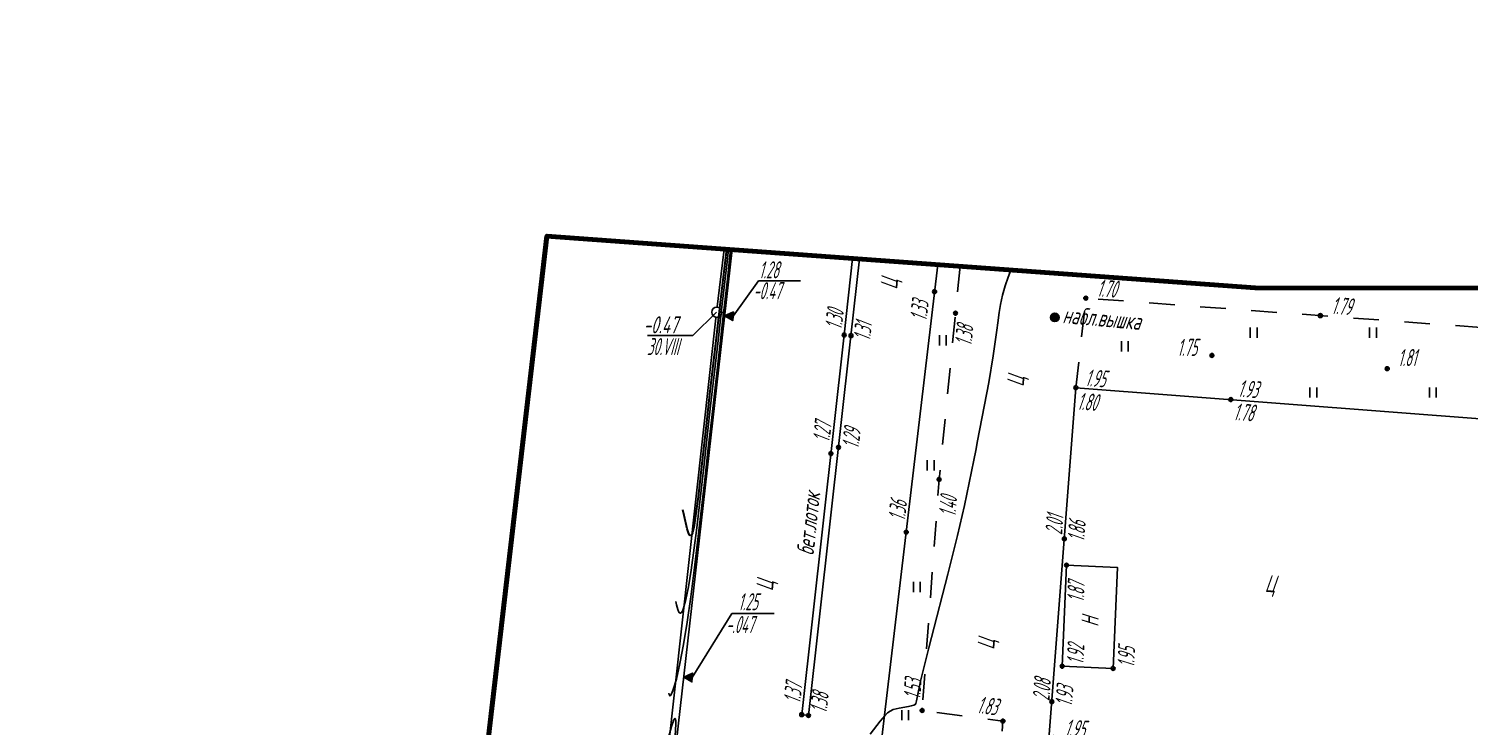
# Model space of a CAD drawing. Extents: x 1233805 to 1234355, y 654698 to 655114.
# Drawn here: x 1233805.4 to 1233889.7, y 655050.8 to 655091.7 of the extents above; entities that cross this region are included whole.
import ezdxf

# ---------------------------------------------------------------- set-up
doc = ezdxf.new("R2010")
doc.units = 0
doc.linetypes.add('ИИDash_15_15', pattern=[3, 1.5, -1.5])
for name, color, linetype, lineweight in [('ИИ_ГИДРОГРАФИЯ', 3, 'Continuous', 25), ('ИИ_ГОРИЗОНТАЛИ_ОСН', 32, 'Continuous', 25), ('ИИ_ГОРИЗОНТАЛИ_УТОЛЩ', 32, 'Continuous', 30), ('ИИ_ДОРОГИ_АД', 7, 'Continuous', 25), ('ИИ_ОГРАДЫ', 7, 'Continuous', 25), ('ИИ_ОТМЕТКИ', 7, 'Continuous', 25), ('ИИ_СООРУЖЕНИЕ', 7, 'Continuous', 25), ('ИИ_СТРОЕНИЕ', 7, 'Continuous', 25), ('ИИ_УГОДЬЯ', 7, 'Continuous', 25)]:
    doc.layers.add(name, color=color, linetype=linetype, lineweight=lineweight)
doc.layers.add('Оформление точек', color=7, linetype='Continuous')
doc.styles.add('VNIPISIMPLEXCUR', font='simplex.shx', dxfattribs={"width": 0.8, "oblique": 15})
doc.styles.add('ГОСТ 2.304 КУРСИВ', font='cs_gost2304.shx', dxfattribs={"oblique": 15})
doc.linetypes.add('ИИ052801П', pattern='A,2,[39,3dservice.shx,S=0.8,R=0,X=0,Y=0],2', length=4)
doc.linetypes.add('ИИ054763', pattern='A,2.5,[23,3dservice.shx,S=0.85,R=45,X=0,Y=0],5,[23,3dservice.shx,S=0.85,R=225,X=0,Y=0],2.5', length=10)

# ---------------------------------------------------------------- blocks, each defined once
blk = doc.blocks.new('ИИ05401')
at = {"color": 0, "linetype": 'Continuous', "lineweight": 25}
for points in [[(-0.4, 1.2), (-0.4, 0)], [(0.4, 1.2), (0.4, 0)]]:
    blk.add_lwpolyline(points, dxfattribs=at)
blk = doc.blocks.new('ИИ0510711')
at = {"linetype": 'Continuous', "lineweight": 25}
h = blk.add_hatch(color=0, dxfattribs=at)
edge = h.paths.add_edge_path()
edge.add_arc((0, 0), 0.5, 0, 360)
at = {"color": 0, "linetype": 'Continuous', "lineweight": 25}
blk.add_circle((0, 0), 0.5, dxfattribs=at)
blk = doc.blocks.new('PICKET')
at = {"color": 0, "linetype": 'Continuous', "lineweight": 25}
for p, q in [((-0.23, 0), (0.23, 0)), ((0, 0.23), (0, -0.23))]:
    blk.add_line(p, q, dxfattribs=at)
blk.add_circle((0, 0), 0.23, dxfattribs=at)
at = {"color": 0, "linetype": 'Continuous', "style": 'VNIPISIMPLEXCUR', "oblique": 15, "width": 0.8}
blk.add_attdef('OTMETKA', (1.25, 0.3), '', height=2, dxfattribs=at)
at = {"color": 8, "linetype": 'Continuous', "style": 'VNIPISIMPLEXCUR', "oblique": 15, "width": 0.8, "flags": 1}
blk.add_attdef('NOMER', (1.25, -2.7), '', height=2, dxfattribs=at)
blk = doc.blocks.new('ИИ05280')
at = {"linetype": 'Continuous'}
blk.add_hatch(color=0, dxfattribs=at).paths.add_polyline_path([(0.5, 1), (-0.53, 1), (0, 0)])
at = {"color": 0, "linetype": 'Continuous'}
blk.add_lwpolyline([(0, 0), (-0.53, 1), (0.5, 1), (0, 0)], dxfattribs=at)
at = {"color": 0, "linetype": 'Continuous', "style": 'VNIPISIMPLEXCUR', "oblique": 15, "width": 0.8}
for tag, p in [('TOP', (1.71, 4.43)), ('FOUNDATION', (1.71, 1))]:
    blk.add_attdef(tag, p, '', height=2, dxfattribs=at)
blk = doc.blocks.new('*U204')
at = {"color": 0, "linetype": 'ByBlock', "lineweight": -2}
for points in [[(0, 0), (4.64, 7.49)], [(4.64, 7.49), (9.59, 7.49)]]:
    blk.add_lwpolyline(points, dxfattribs=at)
blk = doc.blocks.new('*U210')
at = {"color": 0, "linetype": 'ByBlock', "lineweight": -2}
for points in [[(0, 0), (2.96, 4.17)], [(2.96, 4.17), (7.9, 4.17)]]:
    blk.add_lwpolyline(points, dxfattribs=at)
blk = doc.blocks.new('ИИ052131')
at = {"color": 7, "linetype": 'Continuous', "style": 'VNIPISIMPLEXCUR', "oblique": 15, "width": 0.8}
for tag, p in [('HEIGHT', (1.3, 0.7)), ('DATE', (1.3, -2.7))]:
    blk.add_attdef(tag, p, '', height=2, dxfattribs=at)
at = {"color": 0, "linetype": 'Continuous', "lineweight": 25}
blk.add_wipeout([(-0.53, -0.28), (-0.47, -0.38), (-0.38, -0.47), (-0.28, -0.53), (-0.18, -0.58), (-0.06, -0.6), (0.06, -0.6), (0.18, -0.58), (0.28, -0.53), (0.38, -0.47), (0.47, -0.38), (0.53, -0.28), (0.58, -0.18), (0.6, -0.06), (0.6, 0.06), (0.58, 0.18), (0.53, 0.28), (0.47, 0.38), (0.38, 0.47), (0.28, 0.53), (0.18, 0.58), (0.06, 0.6), (-0.06, 0.6), (-0.18, 0.58), (-0.28, 0.53), (-0.38, 0.47), (-0.47, 0.38), (-0.53, 0.28), (-0.58, 0.18), (-0.6, 0.06), (-0.6, -0.06), (-0.58, -0.18)], dxfattribs=at)
blk.add_circle((0, 0), 0.6, dxfattribs=at)
blk = doc.blocks.new('*U160')
at = {"color": 0, "linetype": 'ByBlock', "lineweight": -2}
for points in [[(0, 0), (-2.78, -2.72)], [(-2.78, -2.72), (-8.08, -2.72)]]:
    blk.add_lwpolyline(points, dxfattribs=at)

msp = doc.modelspace()

# ---------------------------------------------------------------- linework, layer by layer
at = {"layer": 'ИИ_ГИДРОГРАФИЯ', "flags": 128}
msp.add_lwpolyline([(1233846.093, 655078.81), (1233845.639, 655075.103), (1233842.815, 655049.476), (1233839.794, 655021.082), (1233836.394, 654988.745), (1233831.611, 654936.046), (1233829.355, 654910.122), (1233829.581, 654909.839), (1233827.325, 654883.69), (1233825.622, 654863.717), (1233820.428, 654801.539)], dxfattribs=at)
at = {"layer": 'ИИ_ГОРИЗОНТАЛИ_ОСН', "flags": 128}
for points, elevation in [([(1233862.893, 655077.578), (1233862.73, 655077.164), (1233862.559, 655076.648), (1233862.411, 655076.114), (1233862.288, 655075.561), (1233862.205, 655075.084), (1233862.127, 655074.481), (1233862.073, 655074.047), (1233861.862, 655072.54), (1233861.607, 655070.993), (1233860.945, 655067.562), (1233860.833, 655067.001), (1233860.72, 655066.434), (1233860.167, 655063.77), (1233859.756, 655062.017), (1233859.194, 655059.755), (1233858.237, 655056.034), (1233858.082, 655055.432), (1233857.597, 655053.477), (1233857.423, 655052.621), (1233857.366, 655052.335), (1233857.329, 655052.185), (1233857.285, 655052.112), (1233857.207, 655052.07), (1233857.051, 655052.035), (1233856.897, 655052.009), (1233856.352, 655051.909), (1233856, 655051.817), (1233855.814, 655051.736), (1233855.661, 655051.625), (1233855.5, 655051.456), (1233855.237, 655051.131), (1233854.647, 655050.385)], 1.5), ([(1233842.641, 655049.448), (1233842.798, 655050.054), (1233843.01, 655050.825), (1233843.151, 655051.22), (1233843.201, 655051.289), (1233843.22, 655051.291), (1233843.235, 655051.271), (1233843.254, 655051.165), (1233843.258, 655050.971), (1233843.22, 655050.282), (1233843.121, 655049.161), (1233842.722, 655045.463), (1233842.7, 655045.269), (1233842.362, 655042.212), (1233842.288, 655041.529), (1233842.053, 655039.387), (1233841.723, 655036.363), (1233841.427, 655033.617), (1233841.396, 655033.331), (1233841.385, 655033.225), (1233841.383, 655033.21)], 1)]:
    msp.add_lwpolyline(points, dxfattribs=dict(at, elevation=elevation))
at = {"layer": 'ИИ_ДОРОГИ_АД', "linetype": 'ИИDash_15_15', "flags": 128}
for points in [[(1233859.919, 655077.796), (1233858.687, 655065.306), (1233857.692, 655051.768), (1233862.424, 655051.145), (1233862.253, 655049.061)], [(1233866.704, 655070.682), (1233867.283, 655075.929), (1233921.885, 655071.867)]]:
    msp.add_lwpolyline(points, dxfattribs=at)
at = {"layer": 'ИИ_ДОРОГИ_АД', "flags": 128}
for points in [[(1233927.919, 655041.2), (1233864.813, 655046.044), (1233866.704, 655070.682)], [(1233866.704, 655070.682), (1233921.468, 655066.479)]]:
    msp.add_lwpolyline(points, dxfattribs=at)
at = {"layer": 'ИИ_ОГРАДЫ', "linetype": 'ИИ054763', "flags": 128}
msp.add_lwpolyline([(1233858.609, 655077.892), (1233855.068, 655047.854)], dxfattribs=at)
at = {"layer": 'ИИ_СООРУЖЕНИЕ', "linetype": 'ИИ052801П', "flags": 128}
msp.add_lwpolyline([(1233846.556, 655078.776), (1233842.506, 655042.912), (1233838.125, 655000.819), (1233834.411, 654963.987), (1233831.275, 654927.586), (1233829.761, 654910.11), (1233830.017, 654910.081), (1233827.284, 654878.729), (1233826.196, 654865.498), (1233825.093, 654852.395), (1233822.819, 654826.019), (1233820.864, 654801.929), (1233826.768, 654801.447), (1233826.05, 654791.403), (1233824.135, 654769.593), (1233823.321, 654762.127), (1233822.563, 654755.731), (1233822.123, 654750.751), (1233821.968, 654748.523), (1233820.887, 654737.028), (1233819.833, 654727.714), (1233821.541, 654727.283), (1233823.573, 654725.967), (1233824.943, 654725.848), (1233825.467, 654725.836), (1233826.646, 654726.562), (1233826.67, 654727.622), (1233827.361, 654727.896), (1233827.599, 654729.871), (1233826.706, 654729.955), (1233831.352, 654778.864), (1233833.115, 654798.141), (1233845.107, 654797.027), (1233845.366, 654797.779)], dxfattribs=at)
at = {"layer": 'ИИ_СООРУЖЕНИЕ'}
msp.add_lwpolyline([(1233854.019, 655078.229), (1233853.524, 655073.729), (1233851.032, 655051.479), (1233850.635, 655051.523), (1233853.126, 655073.773), (1233853.62, 655078.258)], dxfattribs=at)
at = {"layer": 'ИИ_СТРОЕНИЕ'}
msp.add_lwpolyline([(1233866.152, 655060.278), (1233865.9, 655054.36), (1233868.88, 655054.233), (1233869.132, 655060.151)], close=True, dxfattribs=at)
at = {"layer": 'Оформление точек', "color": 41, "lineweight": 80}
msp.add_lwpolyline([(1234059.482, 655089.903), (1234043.421, 655091.714), (1234034.666, 655090.386), (1234028.236, 655086.883), (1234010.907, 655086.521), (1233982.671, 655082.292), (1233956.24, 655083.199), (1233946.655, 655081.453), (1233930.199, 655076.458), (1233877.216, 655076.528), (1233835.712, 655079.571), (1233829.431, 655025.749), (1233818.221, 654852.927), (1233807.506, 654725.363), (1233805.351, 654698.229), (1234024.617, 654701.92), (1234177.241, 654711.682)], dxfattribs=at)

# ---------------------------------------------------------------- block references
at = {"layer": 'ИИ_ОТМЕТКИ'}
ref = msp.add_blockref('PICKET', (1233867.283, 655075.929, 1.703), dxfattribs=dict(at, xscale=0.5, yscale=0.5, zscale=0.5))
ref.add_attrib('OTMETKA', '1.70', (1233867.917, 655076.032, 1.703), dxfattribs={"layer": '0', "color": 0, "linetype": 'Continuous', "height": 1, "rotation": 355.74605, "style": 'ГОСТ 2.304 КУРСИВ', "oblique": 15, "width": 0.65})
ref = msp.add_blockref('PICKET', (1233858.422, 655076.309, 1.332), dxfattribs=dict(at, xscale=0.5, yscale=0.5, zscale=0.5))
ref.add_attrib('OTMETKA', '1.33', (1233857.955, 655074.57, 1.332), dxfattribs={"layer": '0', "color": 0, "linetype": 'Continuous', "height": 1, "rotation": 83.27614, "style": 'ГОСТ 2.304 КУРСИВ', "oblique": 15, "width": 0.65})
ref = msp.add_blockref('PICKET', (1233853.126, 655073.773, 1.304), dxfattribs=dict(at, xscale=0.5, yscale=0.5, zscale=0.5))
ref.add_attrib('OTMETKA', '1.30', (1233852.986, 655074.062, 1.304), dxfattribs={"layer": '0', "color": 0, "linetype": 'Continuous', "height": 1, "rotation": 83.61035, "style": 'ГОСТ 2.304 КУРСИВ', "oblique": 15, "width": 0.65})
ref = msp.add_blockref('PICKET', (1233881.026, 655074.906, 1.785), dxfattribs=dict(at, xscale=0.5, yscale=0.5, zscale=0.5))
ref.add_attrib('OTMETKA', '1.79', (1233881.66, 655075.01, 1.785), dxfattribs={"layer": '0', "color": 0, "linetype": 'Continuous', "height": 1, "rotation": 355.74605, "style": 'ГОСТ 2.304 КУРСИВ', "oblique": 15, "width": 0.65})
ref = msp.add_blockref('PICKET', (1233853.524, 655073.729, 1.307), dxfattribs=dict(at, xscale=0.5, yscale=0.5, zscale=0.5))
ref.add_attrib('OTMETKA', '1.31', (1233854.647, 655073.406, 1.307), dxfattribs={"layer": '0', "color": 0, "linetype": 'Continuous', "height": 1, "rotation": 83.61035, "style": 'ГОСТ 2.304 КУРСИВ', "oblique": 15, "width": 0.65})
ref = msp.add_blockref('PICKET', (1233859.648, 655075.046, 1.379), dxfattribs=dict(at, xscale=0.5, yscale=0.5, zscale=0.5))
ref.add_attrib('OTMETKA', '1.38', (1233860.592, 655073.115, 1.379), dxfattribs={"layer": '0', "color": 0, "linetype": 'Continuous', "height": 1, "rotation": 84.36839, "style": 'ГОСТ 2.304 КУРСИВ', "oblique": 15, "width": 0.65})
ref = msp.add_blockref('PICKET', (1233874.672, 655072.572, 1.748), dxfattribs=dict(at, xscale=0.5, yscale=0.5, zscale=0.5))
ref.add_attrib('OTMETKA', '1.75', (1233872.642, 655072.546, 1.748), dxfattribs={"layer": '0', "color": 0, "linetype": 'Continuous', "height": 1, "style": 'ГОСТ 2.304 КУРСИВ', "oblique": 15, "width": 0.65})
ref = msp.add_blockref('PICKET', (1233884.947, 655071.798, 1.814), dxfattribs=dict(at, xscale=0.5, yscale=0.5, zscale=0.5))
ref.add_attrib('OTMETKA', '1.81', (1233885.572, 655071.948, 1.814), dxfattribs={"layer": '0', "color": 0, "linetype": 'Continuous', "height": 1, "style": 'ГОСТ 2.304 КУРСИВ', "oblique": 15, "width": 0.65})
ref = msp.add_blockref('PICKET', (1233866.704, 655070.682, 1.795), dxfattribs=dict(at, xscale=0.5, yscale=0.5, zscale=0.5))
ref.add_attrib('OTMETKA', '1.80', (1233866.76, 655069.402, 1.795), dxfattribs={"layer": '0', "color": 0, "linetype": 'Continuous', "height": 1, "rotation": 355.61076, "style": 'ГОСТ 2.304 КУРСИВ', "oblique": 15, "width": 0.65})
ref = msp.add_blockref('PICKET', (1233875.777, 655069.986, 1.781), dxfattribs=dict(at, xscale=0.5, yscale=0.5, zscale=0.5))
ref.add_attrib('OTMETKA', '1.78', (1233875.914, 655068.787, 1.781), dxfattribs={"layer": '0', "color": 0, "linetype": 'Continuous', "height": 1, "rotation": 355.61076, "style": 'ГОСТ 2.304 КУРСИВ', "oblique": 15, "width": 0.65})
ref = msp.add_blockref('PICKET', (1233852.348, 655066.824, 1.272), dxfattribs=dict(at, xscale=0.5, yscale=0.5, zscale=0.5))
ref.add_attrib('OTMETKA', '1.27', (1233852.269, 655067.462, 1.272), dxfattribs={"layer": '0', "color": 0, "linetype": 'Continuous', "height": 1, "rotation": 83.61035, "style": 'ГОСТ 2.304 КУРСИВ', "oblique": 15, "width": 0.65})
ref = msp.add_blockref('PICKET', (1233852.792, 655067.19, 1.287), dxfattribs=dict(at, xscale=0.5, yscale=0.5, zscale=0.5))
ref.add_attrib('OTMETKA', '1.29', (1233853.978, 655067.089, 1.287), dxfattribs={"layer": '0', "color": 0, "linetype": 'Continuous', "height": 1, "rotation": 83.61035, "style": 'ГОСТ 2.304 КУРСИВ', "oblique": 15, "width": 0.65})
ref = msp.add_blockref('PICKET', (1233858.687, 655065.306, 1.398), dxfattribs=dict(at, xscale=0.5, yscale=0.5, zscale=0.5))
ref.add_attrib('OTMETKA', '1.40', (1233859.663, 655063.111, 1.398), dxfattribs={"layer": '0', "color": 0, "linetype": 'Continuous', "height": 1, "rotation": 85.79325, "style": 'ГОСТ 2.304 КУРСИВ', "oblique": 15, "width": 0.65})
ref = msp.add_blockref('PICKET', (1233856.761, 655062.216, 1.356), dxfattribs=dict(at, xscale=0.5, yscale=0.5, zscale=0.5))
ref.add_attrib('OTMETKA', '1.36', (1233856.685, 655062.855, 1.356), dxfattribs={"layer": '0', "color": 0, "linetype": 'Continuous', "height": 1, "rotation": 83.27614, "style": 'ГОСТ 2.304 КУРСИВ', "oblique": 15, "width": 0.65})
ref = msp.add_blockref('PICKET', (1233866.025, 655061.831, 1.86), dxfattribs=dict(at, xscale=0.5, yscale=0.5, zscale=0.5))
ref.add_attrib('OTMETKA', '1.86', (1233867.199, 655061.65, 1.86), dxfattribs={"layer": '0', "color": 0, "linetype": 'Continuous', "height": 1, "rotation": 85.61076, "style": 'ГОСТ 2.304 КУРСИВ', "oblique": 15, "width": 0.65})
ref = msp.add_blockref('PICKET', (1233866.152, 655060.278, 1.874), dxfattribs=dict(at, xscale=0.5, yscale=0.5, zscale=0.5))
ref.add_attrib('OTMETKA', '1.87', (1233867.177, 655058.105, 1.874), dxfattribs={"layer": '0', "color": 0, "linetype": 'Continuous', "height": 1, "rotation": 87.55913, "style": 'ГОСТ 2.304 КУРСИВ', "oblique": 15, "width": 0.65})
ref = msp.add_blockref('PICKET', (1233865.9, 655054.36, 1.92), dxfattribs=dict(at, xscale=0.5, yscale=0.5, zscale=0.5))
ref.add_attrib('OTMETKA', '1.92', (1233867.156, 655054.451, 1.92), dxfattribs={"layer": '0', "color": 0, "linetype": 'Continuous', "height": 1, "rotation": 87.55913, "style": 'ГОСТ 2.304 КУРСИВ', "oblique": 15, "width": 0.65})
ref = msp.add_blockref('PICKET', (1233868.88, 655054.233, 1.947), dxfattribs=dict(at, xscale=0.5, yscale=0.5, zscale=0.5))
ref.add_attrib('OTMETKA', '1.95', (1233870.127, 655054.282, 1.947), dxfattribs={"layer": '0', "color": 0, "linetype": 'Continuous', "height": 1, "rotation": 87.55913, "style": 'ГОСТ 2.304 КУРСИВ', "oblique": 15, "width": 0.65})
ref = msp.add_blockref('PICKET', (1233850.635, 655051.523, 1.368), dxfattribs=dict(at, xscale=0.5, yscale=0.5, zscale=0.5))
ref.add_attrib('OTMETKA', '1.37', (1233850.555, 655052.161, 1.368), dxfattribs={"layer": '0', "color": 0, "linetype": 'Continuous', "height": 1, "rotation": 83.61035, "style": 'ГОСТ 2.304 КУРСИВ', "oblique": 15, "width": 0.65})
ref = msp.add_blockref('PICKET', (1233857.692, 655051.768, 1.533), dxfattribs=dict(at, xscale=0.5, yscale=0.5, zscale=0.5))
ref.add_attrib('OTMETKA', '1.53', (1233857.588, 655052.403, 1.533), dxfattribs={"layer": '0', "color": 0, "linetype": 'Continuous', "height": 1, "rotation": 85.79325, "style": 'ГОСТ 2.304 КУРСИВ', "oblique": 15, "width": 0.65})
ref = msp.add_blockref('PICKET', (1233865.292, 655052.281, 1.931), dxfattribs=dict(at, xscale=0.5, yscale=0.5, zscale=0.5))
ref.add_attrib('OTMETKA', '1.93', (1233866.477, 655051.988, 1.931), dxfattribs={"layer": '0', "color": 0, "linetype": 'Continuous', "height": 1, "rotation": 85.61076, "style": 'ГОСТ 2.304 КУРСИВ', "oblique": 15, "width": 0.65})
ref = msp.add_blockref('PICKET', (1233851.032, 655051.479, 1.379), dxfattribs=dict(at, xscale=0.5, yscale=0.5, zscale=0.5))
ref.add_attrib('OTMETKA', '1.38', (1233852.104, 655051.584, 1.379), dxfattribs={"layer": '0', "color": 0, "linetype": 'Continuous', "height": 1, "rotation": 83.61035, "style": 'ГОСТ 2.304 КУРСИВ', "oblique": 15, "width": 0.65})
ref = msp.add_blockref('PICKET', (1233862.424, 655051.145, 1.827), dxfattribs=dict(at, xscale=0.5, yscale=0.5, zscale=0.5))
ref.add_attrib('OTMETKA', '1.83', (1233860.874, 655051.623, 1.827), dxfattribs={"layer": '0', "color": 0, "linetype": 'Continuous', "height": 1, "rotation": 352.49252, "style": 'ГОСТ 2.304 КУРСИВ', "oblique": 15, "width": 0.65})
ref = msp.add_blockref('PICKET', (1233865.393, 655050.177, 1.949), dxfattribs=dict(at, xscale=0.5, yscale=0.5, zscale=0.5))
ref.add_attrib('OTMETKA', '1.95', (1233866.029, 655050.275, 1.949), dxfattribs={"layer": '0', "color": 0, "linetype": 'Continuous', "height": 1, "rotation": 355.28913, "style": 'ГОСТ 2.304 КУРСИВ', "oblique": 15, "width": 0.65})
at = {"layer": 'ИИ_СООРУЖЕНИЕ'}
ref = msp.add_blockref('ИИ05280', (1233846.118, 655074.899, 1.283), dxfattribs=dict(at, xscale=0.4999999999999988, yscale=0.4999999999999988, zscale=0.4999999999999988, rotation=265.6941767049849))
ref.add_attrib('TOP', '1.28', (1233848.126, 655077.09, 1.283), dxfattribs={"layer": '0', "color": 0, "linetype": 'Continuous', "height": 1, "style": 'ГОСТ 2.304 КУРСИВ', "oblique": 15, "width": 0.65})
ref.add_attrib('FOUNDATION', '-0.47', (1233847.798, 655075.867, 1.283), dxfattribs={"layer": '0', "color": 0, "linetype": 'Continuous', "height": 1, "style": 'ГОСТ 2.304 КУРСИВ', "oblique": 15, "width": 0.65})
at = {"layer": 'ИИ_СООРУЖЕНИЕ', "color": 7, "xscale": 0.5, "yscale": 0.5, "zscale": 0.5}
for name, p in [('*U210', (1233846.617, 655074.869, 1.283)), ('*U204', (1233844.227, 655053.698, 1.252))]:
    msp.add_blockref(name, p, dxfattribs=at)
at = {"layer": 'ИИ_СООРУЖЕНИЕ', "xscale": 0.5, "yscale": 0.5, "zscale": 0.5}
msp.add_blockref('ИИ0510711', (1233865.465, 655074.803), dxfattribs=at)
at = {"layer": 'ИИ_СООРУЖЕНИЕ'}
ref = msp.add_blockref('ИИ05280', (1233843.727, 655053.728, 1.252), dxfattribs=dict(at, xscale=0.4999999999999988, yscale=0.4999999999999988, zscale=0.4999999999999988, rotation=265.6941767049849))
ref.add_attrib('TOP', '1.25', (1233846.911, 655057.639, 1.252), dxfattribs={"layer": '0', "color": 0, "linetype": 'Continuous', "height": 1, "style": 'ГОСТ 2.304 КУРСИВ', "oblique": 15, "width": 0.65})
ref.add_attrib('FOUNDATION', '-.047', (1233846.198, 655056.305, 1.252), dxfattribs={"layer": '0', "color": 0, "linetype": 'Continuous', "height": 1, "style": 'ГОСТ 2.304 КУРСИВ', "oblique": 15, "width": 0.65})
at = {"layer": 'ИИ_УГОДЬЯ', "xscale": 0.5, "yscale": 0.5, "zscale": 0.5}
for p in [(1233858.902, 655073.154), (1233877.114, 655073.601), (1233884.114, 655073.601), (1233869.568, 655072.811), (1233880.614, 655070.101), (1233887.614, 655070.101), (1233858.196, 655065.837), (1233857.383, 655058.703), (1233856.694, 655051.193)]:
    msp.add_blockref('ИИ05401', p, dxfattribs=at)

# ---------------------------------------------------------------- texts
at = {"layer": 'ИИ_ДОРОГИ_АД', "style": 'ГОСТ 2.304 КУРСИВ', "oblique": 15, "width": 0.8}
for rotation, p in [(84.79164, (1233856.228, 655076.423)), (84.79164, (1233863.64, 655070.725)), (84.79164, (1233848.946, 655058.748)), (355.61076, (1233877.762, 655058.728)), (84.79164, (1233861.91, 655055.314))]:
    msp.add_text('Ц', height=1, rotation=rotation, dxfattribs=at).set_placement(p)
at = {"layer": 'ИИ_ОТМЕТКИ', "style": 'ГОСТ 2.304 КУРСИВ', "oblique": 15, "width": 0.65}
for s, rotation, p in [('1.95', 355.61076, (1233867.23, 655070.784)), ('1.93', 355.61076, (1233876.175, 655070.153)), ('2.01', 85.61076, (1233865.893, 655062.043)), ('2.08', 85.61076, (1233865.152, 655052.315))]:
    msp.add_text(s, height=1, rotation=rotation, dxfattribs=at).set_placement(p)
at = {"layer": 'ИИ_СООРУЖЕНИЕ', "style": 'ГОСТ 2.304 КУРСИВ', "oblique": 15, "width": 0.8}
for s, rotation, p in [('набл.вышка', 354.91495, (1233865.899, 655074.47)), ('бет.лоток', 83.76282, (1233851.331, 655060.818))]:
    msp.add_text(s, height=1, rotation=rotation, dxfattribs=at).set_placement(p)
at = {"layer": 'ИИ_СТРОЕНИЕ', "style": 'ГОСТ 2.304 КУРСИВ', "oblique": 15, "width": 0.8}
msp.add_text('Н', height=1, rotation=87.55913, dxfattribs=at).set_placement((1233868.016, 655056.658))

# ---------------------------------------------------------------- next in the draw order: block references
at = {"layer": 'ИИ_ГИДРОГРАФИЯ'}
ref = msp.add_blockref('ИИ052131', (1233845.662, 655075.102, -0.47), dxfattribs=dict(at, xscale=0.5, yscale=0.5, zscale=0.5))
ref.add_attrib('HEIGHT', '-0.47', (1233841.363, 655073.868, -0.17), dxfattribs={"layer": '0', "color": 7, "linetype": 'Continuous', "height": 1, "style": 'ГОСТ 2.304 КУРСИВ', "oblique": 15, "width": 0.8})
ref.add_attrib('DATE', '30.VIII', (1233841.57, 655072.592), dxfattribs={"layer": '0', "color": 7, "linetype": 'Continuous', "height": 1, "style": 'ГОСТ 2.304 КУРСИВ', "oblique": 15, "width": 0.65})

# ---------------------------------------------------------------- next in the draw order: linework, layer by layer
at = {"layer": 'ИИ_ГОРИЗОНТАЛИ_ОСН', "flags": 128}
for points, elevation in [([(1233846.474, 655078.782), (1233846.281, 655077.039), (1233845.999, 655074.54), (1233845.893, 655073.621), (1233845.363, 655068.939), (1233845.161, 655067.148), (1233844.953, 655065.291), (1233844.373, 655060.303), (1233844.134, 655058.431), (1233843.924, 655056.933), (1233843.715, 655055.627), (1233843.504, 655054.514), (1233843.293, 655053.608), (1233843.091, 655052.938), (1233843.012, 655052.741), (1233842.949, 655052.638), (1233842.925, 655052.622), (1233842.905, 655052.629), (1233842.875, 655052.713), (1233842.859, 655052.791)], 1), ([(1233846.354, 655078.791), (1233846.272, 655078.061), (1233845.927, 655075.085), (1233845.755, 655073.61), (1233845.302, 655069.624), (1233845.122, 655068.014), (1233844.882, 655065.855), (1233844.471, 655062.306), (1233844.163, 655059.984), (1233844.005, 655059.013), (1233843.853, 655058.265), (1233843.71, 655057.753), (1233843.643, 655057.59), (1233843.58, 655057.492), (1233843.543, 655057.464), (1233843.507, 655057.46), (1233843.438, 655057.526), (1233843.374, 655057.687), (1233843.309, 655057.955), (1233843.267, 655058.16)], 0.5)]:
    msp.add_lwpolyline(points, dxfattribs=dict(at, elevation=elevation))
at = {"layer": 'ИИ_ГОРИЗОНТАЛИ_УТОЛЩ', "flags": 128}
msp.add_lwpolyline([(1233846.229, 655078.8), (1233845.843, 655075.512), (1233845.618, 655073.599), (1233845.241, 655070.31), (1233845.057, 655068.649), (1233844.81, 655066.418), (1233844.567, 655064.288), (1233844.402, 655063.035), (1233844.312, 655062.497), (1233844.23, 655062.168), (1233844.19, 655062.072), (1233844.15, 655062.02), (1233844.11, 655062.012), (1233844.068, 655062.046), (1233844.002, 655062.179), (1233843.926, 655062.414), (1233843.743, 655063.197), (1233843.674, 655063.529)], dxfattribs=at)

# ---------------------------------------------------------------- next in the draw order: block references
at = {"layer": 'ИИ_ГИДРОГРАФИЯ', "color": 7, "xscale": 0.5, "yscale": 0.5, "zscale": 0.5}
msp.add_blockref('*U160', (1233845.639, 655075.103, -0.47), dxfattribs=at)

doc.saveas('drawing.dxf')
